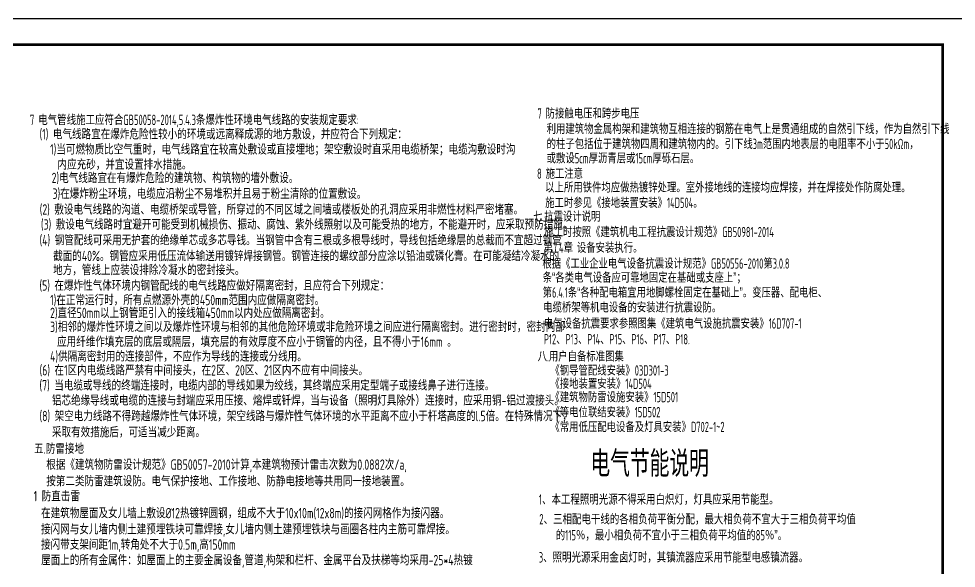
# Model space of a CAD drawing. Extents: x 4532298 to 10139194, y -639876 to -207028.
# Drawn here: x 4606806 to 4642867, y -261635 to -240498 of the extents above; entities that cross this region are included whole.
import ezdxf

# ---------------------------------------------------------------- set-up
doc = ezdxf.new("R2010")
doc.units = 0
doc.header["$LTSCALE"] = 1000
doc.header["$MEASUREMENT"] = 0
doc.layers.add('PUB_TITLE', color=4, linetype='CONTINUOUS')
doc.layers.add('电气', color=3, linetype='CONTINUOUS')
doc.styles.add('SCEI', font='sceie.shx', dxfattribs={"width": 0.75, "bigfont": 'sceic.shx'})
doc.styles.add('sceie', font='sceie.shx', dxfattribs={"width": 0.7, "bigfont": 'sceic.shx'})

msp = doc.modelspace()

# ---------------------------------------------------------------- linework, layer by layer
at = {"layer": 'PUB_TITLE'}
msp.add_lwpolyline([(4583941.8, -282498.2), (4643341.8, -282498.2), (4643341.8, -240498.2), (4583941.8, -240498.2)], close=True, dxfattribs=at)
at = {"layer": 'PUB_TITLE', "const_width": 100}
msp.add_lwpolyline([(4586441.8, -281498.2), (4642341.8, -281498.2), (4642341.8, -241498.2), (4586441.8, -241498.2)], close=True, dxfattribs=at)

# ---------------------------------------------------------------- texts
at = {"layer": '电气'}
for s, height, style, width, p in [('7 防接触电压和跨步电压', 396, 'sceie', 0.7, (4626758.6, -244338.1)), ('7 电气管线施工应符合GB50058-2014,5.4.3条爆炸性环境电气线路的安装规定要求: ', 400, 'sceie', 0.7, (4607236.3, -244588.1)), ('利用建筑物金属构架和建筑物互相连接的钢筋在电气上是贯通组成的自然引下线，作为自然引下线', 396, 'sceie', 0.7, (4627110.3, -244932.5)), ('(1) 电气线路宜在爆炸危险性较小的环境或远离释成源的地方敷设，并应符合下列规定：', 400, 'SCEI', 0.8, (4607605.2, -245136.9)), ('的柱子包括位于建筑物四周和建筑物内的。引下线3m范围内地表层的电阻率不小于50kΩm，', 396, 'sceie', 0.7, (4627110.3, -245511.2)), ('1)当可燃物质比空气重时，电气线路宜在较高处敷设或直接埋地；架空敷设时直采用电缆桥架；电缆沟敷设时沟', 400, 'SCEI', 0.8, (4608011.5, -245722.5)), ('内应充砂，并宜设置排水措施。', 400, 'SCEI', 0.8, (4608296.5, -246303.5)), ('或敷设5cm厚沥青层或15cm厚砾石层。', 396, 'sceie', 0.7, (4627110.3, -246060.2)), ('8 施工注意', 396, 'sceie', 0.7, (4626742.7, -246654.4)), ('2)电气线路宜在有爆炸危险的建筑物、构筑物的墙外敷设。', 400, 'SCEI', 0.8, (4608070.9, -246821)), (' 3)在爆炸粉尘环境，电缆应沿粉尘不易堆积并且易于粉尘清除的位置敷设。', 400, 'SCEI', 0.8, (4607933, -247426.5)), ('以上所用铁件均应做热镀锌处理。室外接地线的连接均应焊接，并在焊接处作防腐处理。', 396, 'sceie', 0.7, (4627055.3, -247182.7)), ('施工时参见《接地装置安装》14D504。', 396, 'sceie', 0.7, (4627055.3, -247774.8)), ('(2) 敷设电气线路的沟道、电缆桥架或导管，所穿过的不同区域之间墙或楼板处的孔洞应采用非燃性材料严密堵塞。 ', 400, 'SCEI', 0.8, (4607611.7, -248034.4)), ('七.抗震设计说明', 396, 'sceie', 0.7, (4626588.4, -248304.8)), (' (3) 敷设电气线路时宜避开可能受到机械损伤、振动、腐蚀、紫外线照射以及可能受热的地方，不能避开时，应采取预防措施。 ', 400, 'SCEI', 0.8, (4607486.3, -248609.9)), ('施工时按照《建筑机电工程抗震设计规范》GB50981-2014', 396, 'sceie', 0.7, (4627018.2, -248898.8)), ('(4) 钢管配线可采用无护套的绝缘单芯或多芯导钱。当钢管中含有三根或多根导线时，导线包括绝缘层的总截而不宜超过钢管', 400, 'SCEI', 0.8, (4607606.2, -249214.2)), ('第7.4章 设备安装执行。', 396, 'sceie', 0.7, (4626991.2, -249502.8)), ('截面的40%%%。钢管应采用低压流体输送用镀锌焊接钢管。钢管连接的螺纹部分应涂以铅油或磷化膏。在可能凝结冷凝水的', 400, 'SCEI', 0.8, (4608128.9, -249823.1)), ('根据《工业企业电气设备抗震设计规范》GB50556-2010第3.0.8', 396, 'sceie', 0.7, (4626946.3, -250111.4)), ('地方，管线上应装设排除冷凝水的密封接头。 ', 400, 'SCEI', 0.8, (4608128.9, -250361.3)), ('条“各类电气设备应可靠地固定在基础或支座上”；', 396, 'sceie', 0.7, (4626958.4, -250650.7)), ('(5) 在爆炸性气体环境内钢管配线的电气线路应做好隔离密封，且应符合下列规定：', 400, 'SCEI', 0.8, (4607602.5, -250958.1)), ('第6.4.1条“各种配电箱宜用地脚螺栓固定在基础上”。变压器、配电柜、', 396, 'sceie', 0.7, (4626957.8, -251224.5)), ('1)在正常运行时，所有点燃源外壳的450mm范围内应做隔离密封。', 400, 'SCEI', 0.8, (4608011.5, -251517.2)), ('2)直径50mm以上钢管距引入的接线箱450mm以内处应做隔离密封。', 400, 'SCEI', 0.8, (4608011.5, -252013.7)), ('电缆桥架等机电设备的安装进行抗震设防。', 396, 'sceie', 0.7, (4626978.9, -251798)), ('电气设备抗震要求参照图集《建筑电气设施抗震安装》16D707-1', 396, 'sceie', 0.7, (4627004.6, -252416.5)), ('3)相邻的爆炸性环境之间以及爆炸性环境与相邻的其他危险环境或非危险环境之间应进行隔离密封。进行密封时，密封内部', 400, 'SCEI', 0.8, (4608011.5, -252546.5)), ('应用纤维作填充层的底层或隔层，填充层的有效厚度不应小于铜管的内径，且不得小于16mm 。 ', 400, 'SCEI', 0.8, (4608279.5, -253121.2)), ('P12、P13、P14、P15、P16、P17、P18.', 396, 'sceie', 0.7, (4627004.6, -253022.2)), ('4)供隔离密封用的连接部件，不应作为导线的连接或分线用。', 400, 'SCEI', 0.8, (4608011.5, -253686.2)), ('八.用户自备标准图集', 396, 'sceie', 0.7, (4626766.9, -253683.5)), ('(6) 在1区内电缆线路严禁有中间接头，在2区、20区、21区内不应有中间接头。', 400, 'SCEI', 0.8, (4607606, -254220.7)), ('《钢导管配线安装》03D301-3', 396, 'sceie', 0.7, (4627256.7, -254223.5)), ('(7) 当电缆或导线的终端连接时，电缆内部的导线如果为绞线，其终端应采用定型端子或接线鼻子进行连接。 ', 400, 'SCEI', 0.8, (4607602.4, -254798.3)), ('《接地装置安装》14D504', 396, 'sceie', 0.7, (4627256.7, -254733.6)), ('铝芯绝缘导线或电缆的连接与封端应采用压接、熔焊或钎焊，当与设备（照明灯具除外）连接时，应采用铜-铝过渡接头。', 400, 'SCEI', 0.8, (4608082, -255379.3)), ('《建筑物防雷设施安装》15D501', 396, 'sceie', 0.7, (4627256.7, -255249.4)), ('(8) 架空电力线路不得跨越爆炸性气体环境，架空线路与爆炸性气体环境的水平距离不应小于杆塔高度的l.5倍。在特殊情况下，', 400, 'SCEI', 0.8, (4607603.9, -255979.6)), ('《等电位联结安装》15D502', 396, 'sceie', 0.7, (4627256.7, -255828)), ('《常用低压配电设备及灯具安装》D702-1~2', 396, 'sceie', 0.7, (4627256.7, -256397.6)), ('采取有效措施后，可适当减少距离。', 400, 'SCEI', 0.8, (4608082, -256598.8)), ('五.防雷接地', 400, 'SCEI', 0.8, (4607395.3, -257234.3)), ('根据《建筑物防雷设计规范》GB50057-2010计算,本建筑物预计雷击次数为0.0882次/a,', 400, 'SCEI', 0.8, (4607863.4, -257848.9)), ('按第二类防雷建筑设防。电气保护接地、工作接地、防静电接地等共用同一接地装置。', 400, 'SCEI', 0.8, (4607862.4, -258483.5)), ('1 防直击雷', 400, 'SCEI', 0.8, (4607378.7, -259060.2)), ('1、本工程照明光源不得采用白炽灯，灯具应采用节能型。', 400, 'sceie', 0.7, (4626813.2, -259189.8)), ('在建筑物屋面及女儿墙上敷设%%C12热镀锌圆钢，组成不大于10x10m(12x8m)的接闪网格作为接闪器。', 400, 'SCEI', 0.8, (4607664.7, -259712.8)), ('2、三相配电干线的各相负荷平衡分配，最大相负荷不宜大于三相负荷平均值', 400, 'sceie', 0.7, (4626829.8, -259949.3)), ('接闪网与女儿墙内侧土建预埋铁块可靠焊接,女儿墙内侧土建预埋铁块与画圈各柱内主筋可靠焊接。', 400, 'SCEI', 0.8, (4607664.7, -260332.9)), ('的115％，最小相负荷不宜小于三相负荷平均值的85％”。', 400, 'sceie', 0.7, (4627460.6, -260563.9)), ('接闪带支架间距1m,转角处不大于0.5m,高150mm', 400, 'SCEI', 0.8, (4607664.7, -260922)), ('屋面上的所有金属件：如屋面上的主要金属设备,管道,构架和栏杆、金属平台及扶梯等均采用-25*4热镀', 400, 'SCEI', 0.8, (4607664.7, -261520.2)), ('3、照明光源采用金卤灯时，其镇流器应采用节能型电感镇流器。', 400, 'sceie', 0.7, (4626808.7, -261415.2))]:
    msp.add_text(s, height=height, dxfattribs=dict(at, style=style, width=width)).set_placement(p)
at = {"layer": '电气', "color": 2, "style": 'SCEI', "width": 0.8}
msp.add_text('电气节能说明', height=1000, dxfattribs=at).set_placement((4628793.4, -258117.6))

doc.saveas('drawing.dxf')
